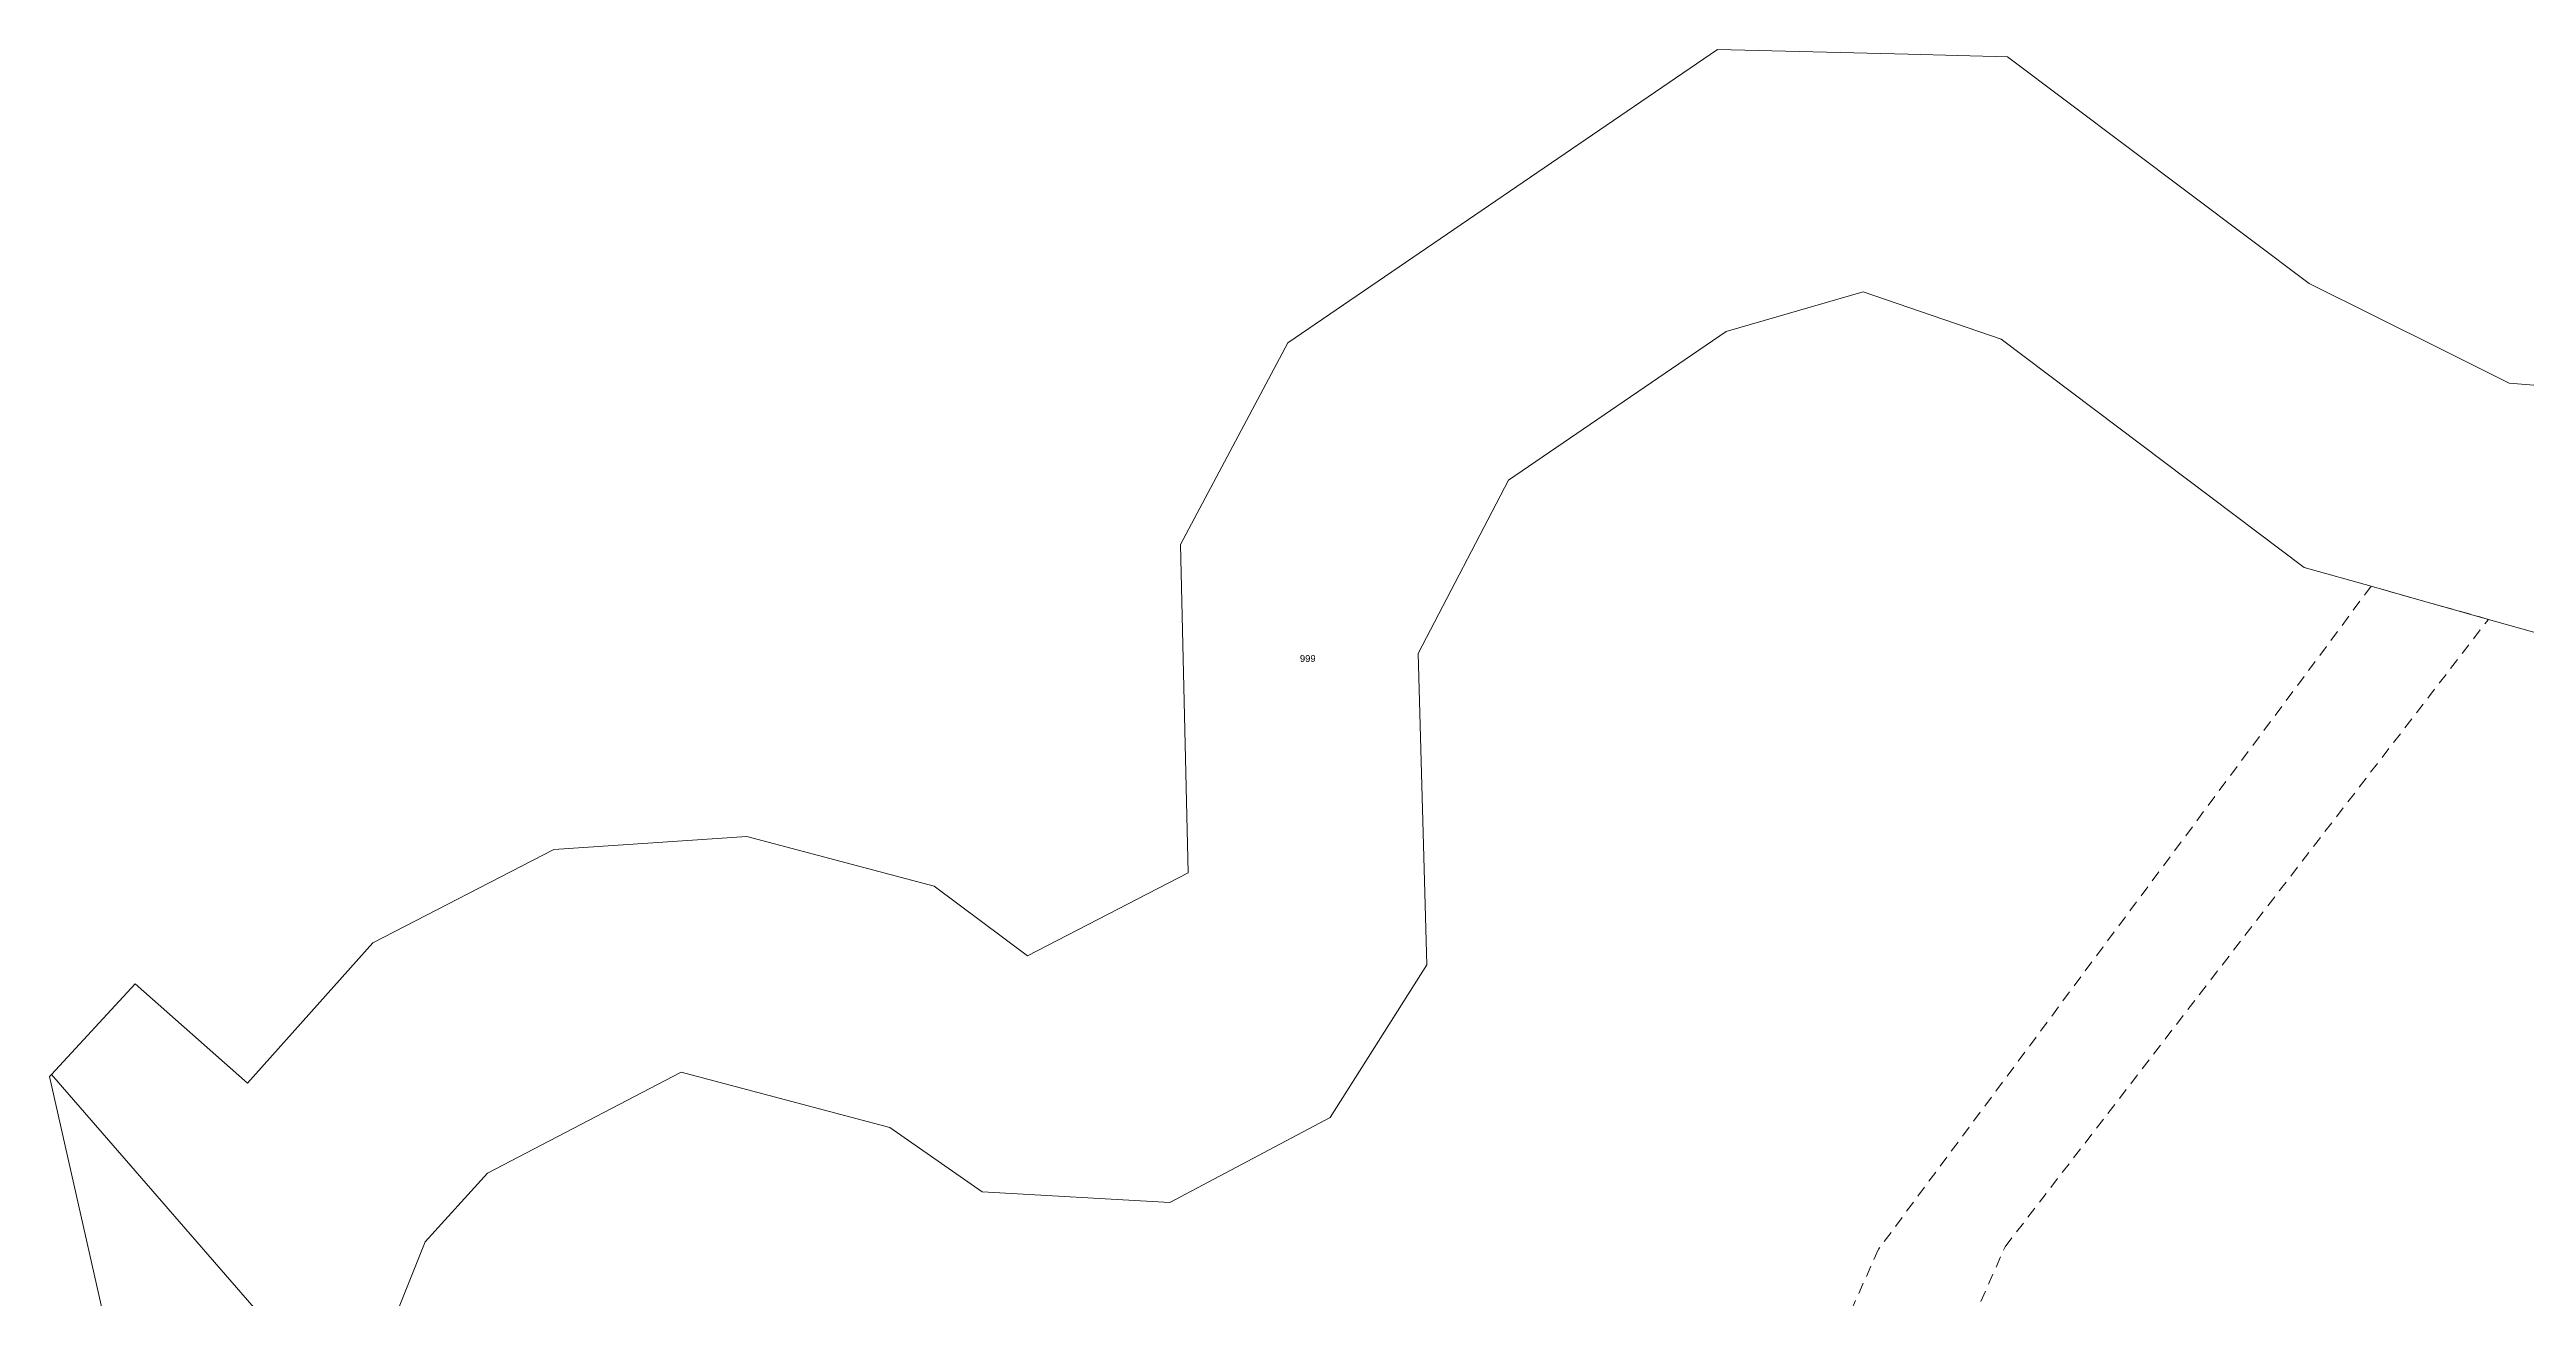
# Model space of a CAD drawing. Header units: metres. Extents: x 294745 to 296284, y 6233060 to 6235519.
# Drawn here: x 294867 to 295528, y 6234263 to 6234596 of the extents above; entities that cross this region are included whole.
import ezdxf

# ---------------------------------------------------------------- set-up
doc = ezdxf.new("R2010")
doc.units = ezdxf.units.M
doc.linetypes.add('Dash', pattern=[5, 3, -2])
doc.linetypes.add('DASHED', pattern=[19.05, 12.7, -6.35])
doc.layers.add('Cadastre Easements_SP_EXT', color=66, linetype='DASHED', lineweight=15)
doc.layers.add('Cadastre Land Parcels_SP_EXT', color=118, linetype='Continuous', lineweight=15)
doc.styles.get("Standard").update_dxf_attribs({"font": 'arial.ttf'})

msp = doc.modelspace()

# ---------------------------------------------------------------- linework, layer by layer
at = {"layer": 'Cadastre Easements_SP_EXT', "linetype": 'Dash'}
msp.add_lwpolyline([(295260.3174, 6233987.8473), (295260.3204, 6233987.8562), (295388.9272, 6234276.4674), (295518.0345, 6234444.0561), (295497.5694, 6234449.8291), (295486.6826, 6234452.901), (295355.1317, 6234275.8483), (295229.2309, 6233994.0083), (295229.227, 6233993.9992), (295038.3437, 6233549.2052), (295053.5562, 6233510.0481), (295054.4071, 6233509.3087), (295260.3174, 6233987.8473)], close=True, dxfattribs=at)
at = {"layer": 'Cadastre Land Parcels_SP_EXT', "linetype": 'Continuous'}
msp.add_lwpolyline([(295536.7299, 6234506.0954), (295523.5777, 6234507.1726), (295505.6093, 6234516.1109), (295470.1665, 6234533.7374), (295389.6128, 6234594.3464), (295363.0761, 6234595.0045), (295312.1502, 6234596.2655), (295197.2993, 6234517.9298), (295168.6401, 6234464.052), (295170.7491, 6234376.3798), (295127.7697, 6234354.1549), (295102.9058, 6234372.7822), (295052.8288, 6234386.0506), (295001.2907, 6234382.6167), (294952.9595, 6234357.6201), (294919.4829, 6234320.1683), (294889.4492, 6234346.6958), (294867.132, 6234322.5198), (294947.6621, 6234229.7005), (294966.9344, 6234277.8194), (294983.5404, 6234296.151), (295035.3407, 6234323.1144), (295091.0226, 6234308.3532), (295115.656, 6234291.1434), (295165.8161, 6234288.2745), (295208.657, 6234310.9917), (295234.4683, 6234351.7807), (295232.1978, 6234434.9326), (295256.2723, 6234481.2808), (295314.4244, 6234520.9814), (295351.0027, 6234531.5736), (295387.8416, 6234518.8784), (295468.8377, 6234457.9348), (295486.6826, 6234452.9009), (295497.5694, 6234449.8292), (295518.0345, 6234444.0563), (295552.0325, 6234434.464)], dxfattribs=at)
msp.add_lwpolyline([(294947.6811, 6234149.3543), (294957.6306, 6234150.6175), (294947.7902, 6234228.6817), (294947.6621, 6234229.7005), (294867.132, 6234322.5198), (294866.5843, 6234321.923), (294889.7834, 6234219.122), (294893.4663, 6234186.0508), (294898.0225, 6234145.1369), (294928.4368, 6234148.533), (294932.8566, 6234109.9675), (294952.5358, 6234107.6202), (294947.6811, 6234149.3543)], close=True, dxfattribs=at)

# ---------------------------------------------------------------- texts
at = {"layer": 'Cadastre Land Parcels_SP_EXT'}
msp.add_text('999', height=1.8, dxfattribs=at).set_placement((295200.566, 6234432.7057))

doc.saveas('drawing.dxf')
